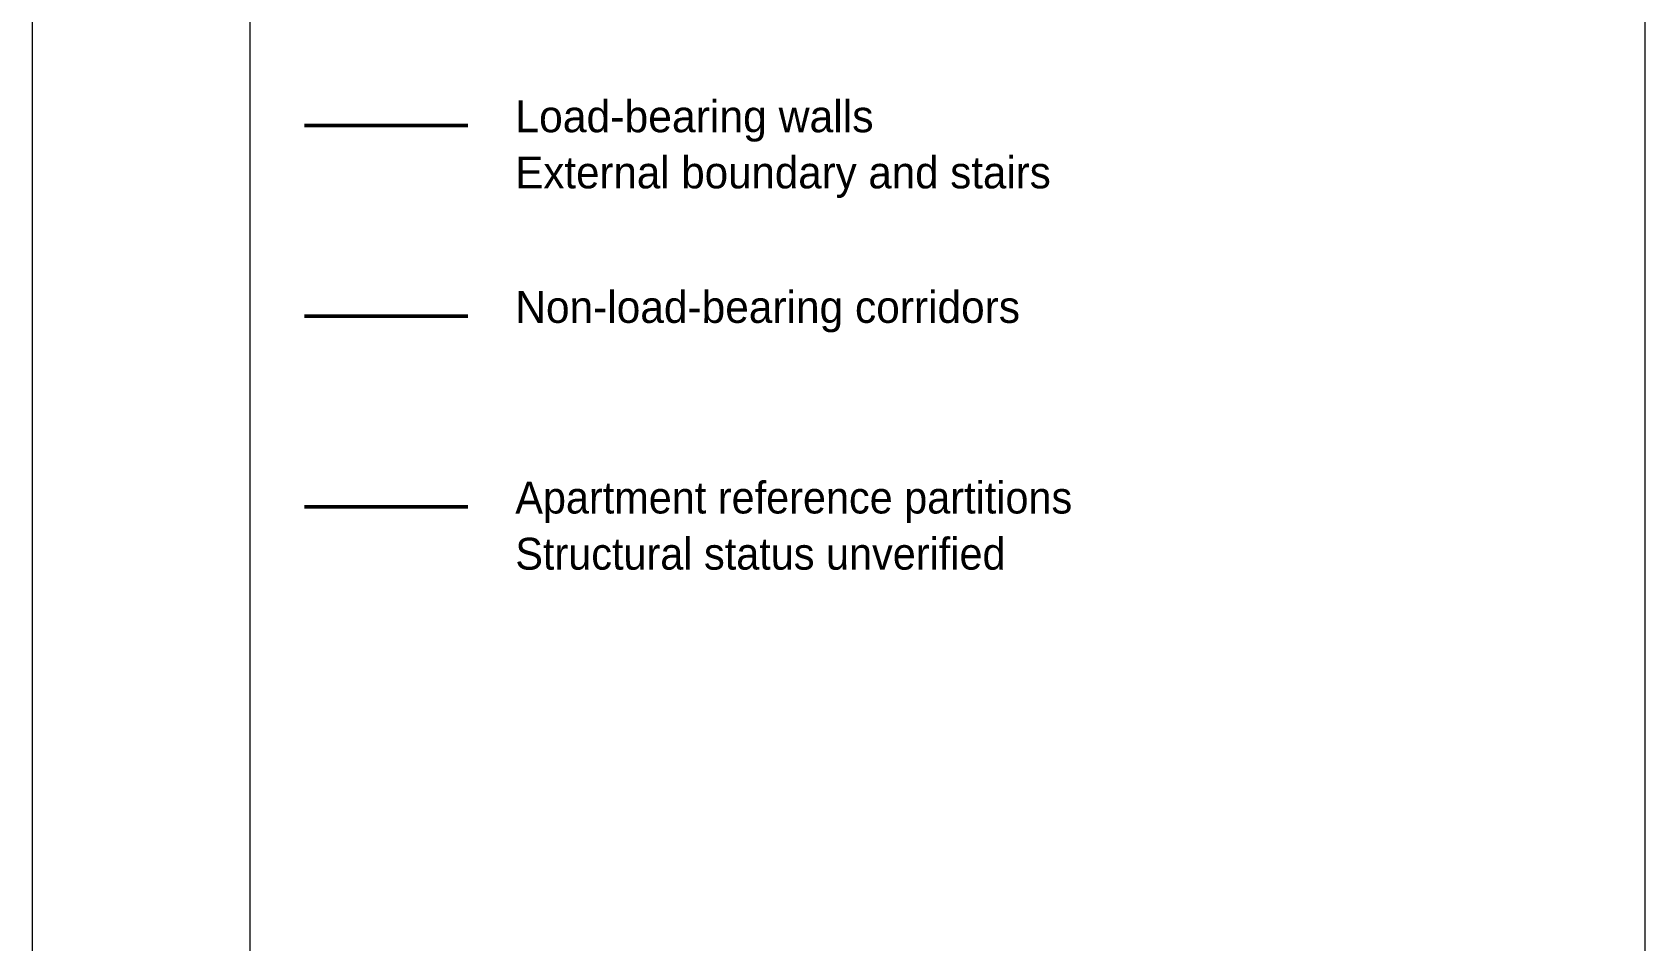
# Paper-space layout '01 Roof Support Layout' of a CAD drawing. Header units: millimetres. Extents: x 5 to 415, y 5 to 287.
# Drawn here: x 330.9 to 414.5, y 174.7 to 221.8 of the extents above; entities that cross this region are included whole.
import ezdxf

# ---------------------------------------------------------------- set-up
doc = ezdxf.new("R2010")
doc.units = ezdxf.units.MM
doc.layers.add('SHEET_GEOMETRY', color=7, linetype='Continuous')
doc.layers.add('SHEET_TEXT', color=7, linetype='Continuous')

# ---------------------------------------------------------------- blocks, each defined once
blk = doc.blocks.new('SHEET_01_ROOF')
at = {"layer": 'SHEET_GEOMETRY', "lineweight": 15}
for p, q in [((342.194, 287.475), (342.194, 4.9)), ((414.514, 287.475), (414.514, 4.9)), ((330.906, 276.186), (330.906, 14.425))]:
    blk.add_line(p, q, dxfattribs=at)
at = {"layer": 'SHEET_GEOMETRY', "lineweight": 50}
for p, q in [((345.017, 216.919), (353.483, 216.919)), ((345.017, 207.042), (353.483, 207.042)), ((345.017, 197.164), (353.483, 197.164))]:
    blk.add_line(p, q, dxfattribs=at)
at = {"layer": 'SHEET_TEXT'}
for s, width, p in [('Load-bearing walls', 1.002293, (355.953, 216.571)), ('External boundary and stairs', 0.987874, (355.953, 213.662)), ('Non-load-bearing corridors', 0.996506, (355.953, 206.693)), ('Apartment reference partitions', 0.972292, (355.953, 196.816)), ('Structural status unverified', 0.972486, (355.953, 193.907))]:
    blk.add_text(s, height=1.651, dxfattribs=dict(at, width=width)).set_placement(p)

psp = doc.layouts.new('01 Roof Support Layout')

# ---------------------------------------------------------------- block references
psp.add_blockref('SHEET_01_ROOF', (0, 0))

doc.saveas('drawing.dxf')
